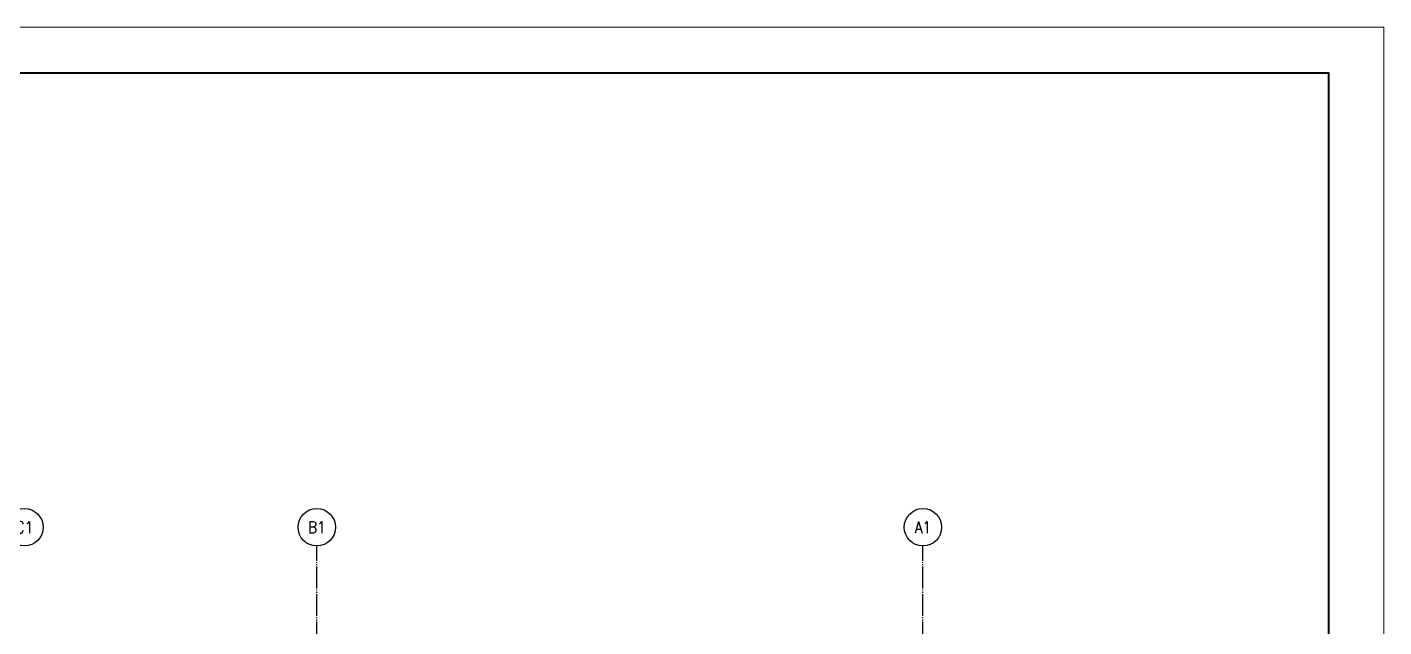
# Model space of a CAD drawing. Extents: x -3378 to 102197, y -3799 to 48702.
# Drawn here: x 21436 to 35367, y 35582 to 41739 of the extents above; entities that cross this region are included whole.
import ezdxf
from ezdxf.enums import TextEntityAlignment as Align

# ---------------------------------------------------------------- set-up
doc = ezdxf.new("R2010")
doc.units = 0
doc.linetypes.add('JIS_09_15', pattern=[18.9, 15, -0.9, 0.6, -0.9, 0.6, -0.9])
for name, color, linetype in [('(圖框)', 7, 'Continuous'), ('0-蝶翼', 7, 'Continuous'), ('GM_ANNO_CLMN_LINE', 8, 'JIS_09_15'), ('GM_ANNO_DIMS', 4, 'Continuous')]:
    doc.layers.add(name, color=color, linetype=linetype)
doc.styles.add('CD2', font='romand', dxfattribs={"height": 15})
doc.styles.add('型式1', font='')
doc.styles.get('型式1').set_extended_font_data('PMingLiU')

# ---------------------------------------------------------------- blocks, each defined once
blk = doc.blocks.new('*U114')
blk.add_circle((0, 6), 6)
at = {"style": 'CD2', "width": 0.85}
blk.add_attdef('GRID-BUB', text='', height=3.75, dxfattribs=at).set_placement((0, 6), align=Align.MIDDLE)
blk = doc.blocks.new('PLAN-圖框')
at = {"layer": '(圖框)', "color": 4, "linetype": 'Continuous', "lineweight": 0}
blk.add_3dface([(20500, -14391.5), (0, -14391.5), (0, 0), (20500, 0)], dxfattribs=at)
at = {"layer": '(圖框)', "color": 1, "linetype": 'Continuous', "lineweight": 40}
blk.add_3dface([(149.7, -14142.1), (20200.7, -14142.1), (20200.7, -249.4), (149.7, -249.4)], dxfattribs=at)
at = {"layer": '(圖框)', "style": '型式1'}
blk.add_attdef('全球人壽', (13776.3, -13971.5), '', height=124.7, dxfattribs=at)
at = {"style": '型式1', "width": 0.8}
blk.add_attdef('圖號-橫', (17230.3, -13782.2), '', height=103.4, dxfattribs=at)

msp = doc.modelspace()

# ---------------------------------------------------------------- linework, layer by layer
at = {"layer": 'GM_ANNO_CLMN_LINE', "ltscale": 15}
for p, q in [((24410.116, 22085.458), (24410.116, 36412.589)), ((30633.816, 22085.458), (30633.816, 36412.589))]:
    msp.add_line(p, q, dxfattribs=at)

# ---------------------------------------------------------------- block references
at = {"layer": '0-蝶翼', "xscale": 1.89, "yscale": 1.89, "zscale": 1.89}
msp.add_blockref('PLAN-圖框', (-3377.946, 41739.237), dxfattribs=at)
at = {"layer": 'GM_ANNO_DIMS', "xscale": 32.00000000000001, "yscale": 32.00000000000001, "zscale": 32.00000000000001}
for p, values in [((21408.466, 36412.589), {'GRID-BUB': 'C1'}), ((24410.116, 36412.589), {'GRID-BUB': 'B1'}), ((30633.816, 36412.589), {'GRID-BUB': 'A1'})]:
    msp.add_blockref('*U114', p, dxfattribs=at).add_auto_attribs(values)

doc.saveas('drawing.dxf')
